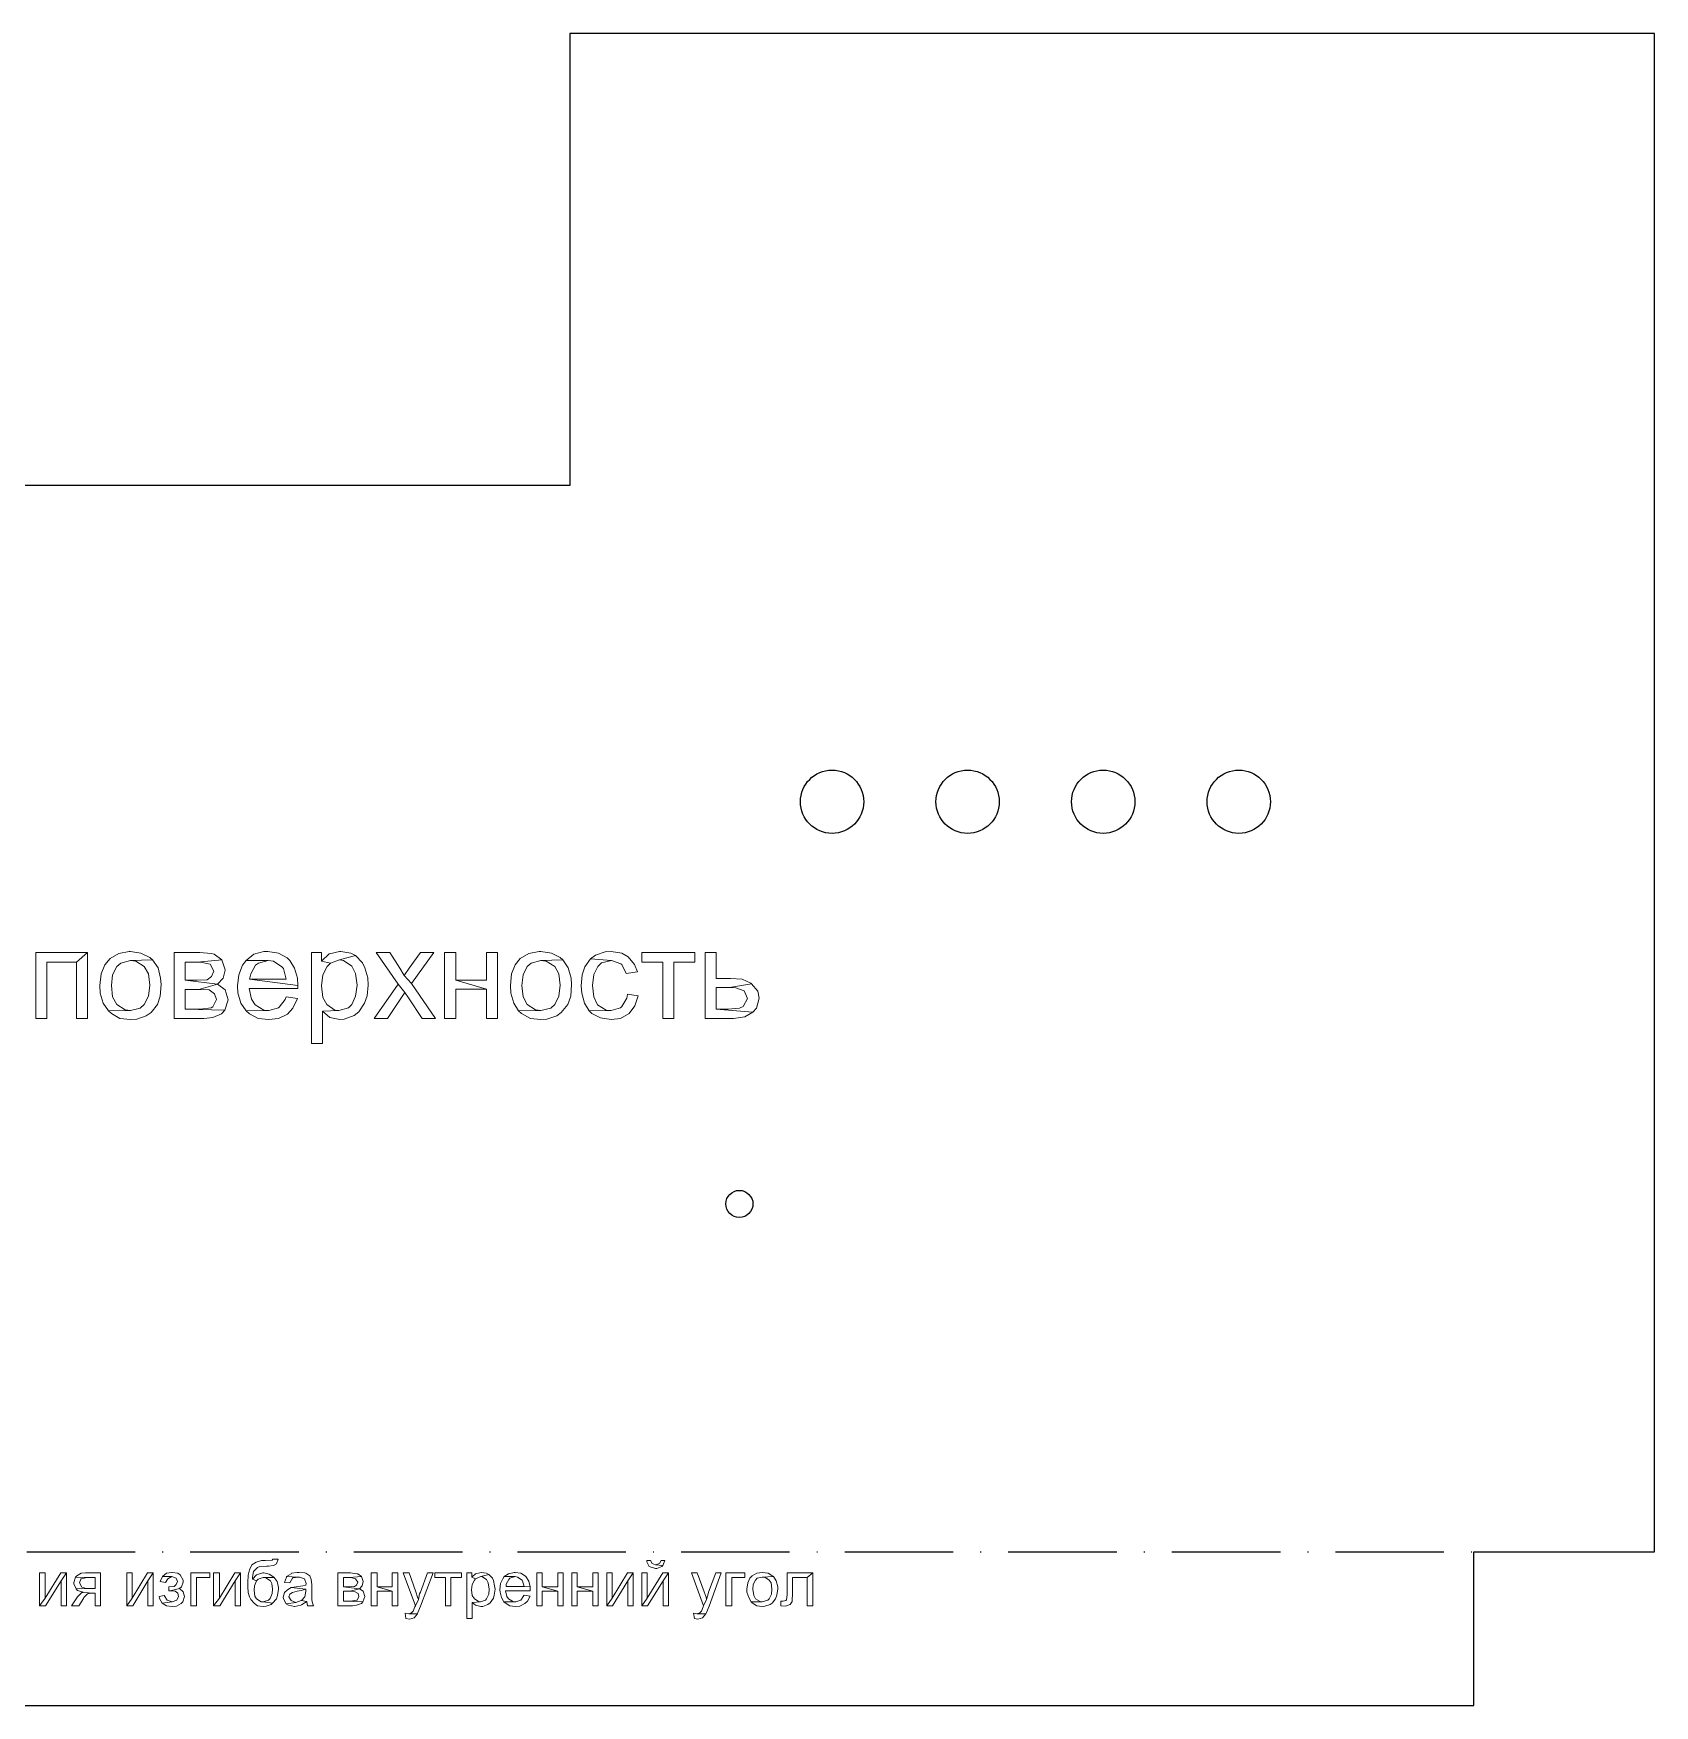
# Model space of a CAD drawing. Header units: millimetres. Extents: x -999 to 572, y 278 to 1201.
# Drawn here: x -376.4 to -197, y 465 to 650 of the extents above; entities that cross this region are included whole.
import ezdxf

# ---------------------------------------------------------------- set-up
doc = ezdxf.new("R2010")
doc.units = ezdxf.units.MM
doc.header["$MEASUREMENT"] = 0
doc.linetypes.add('ACAD_ISO10W100', pattern=[18, 12, -3, 0, -3])
doc.layers.add('Drawing', color=30, linetype='Continuous')

# ---------------------------------------------------------------- blocks, each defined once
blk = doc.blocks.new('Insert2')
at = {"color": 0}
for p, q in [((861.78, -441.64), (861.78, -17.64)), ((726.78, -37.64), (726.78, -541.64)), ((911.78, -441.64), (861.78, -441.64)), ((911.78, -561.64), (911.78, -441.64)), ((726.78, -541.64), (743.78, -541.64)), ((743.78, -541.64), (743.78, -561.64)), ((743.78, -561.64), (911.78, -561.64))]:
    blk.add_line(p, q, dxfattribs=at)

msp = doc.modelspace()

# ---------------------------------------------------------------- linework, layer by layer
for centre, radius in [((-288, 565), 3.5), ((-273, 565), 3.5), ((-258, 565), 3.5), ((-243, 565), 3.5), ((-298.25, 520.5), 1.5), ((-298.25, 520.5), 1.5)]:
    msp.add_circle(centre, radius)
at = {"layer": 'Drawing', "linetype": 'ACAD_ISO10W100'}
msp.add_line((-721, 482), (-217, 482), dxfattribs=at)
at = {"layer": 'Drawing', "color": 30, "lineweight": 0}
for points in [[(-370.37, 548.31), (-376.1, 548.31), (-376.1, 541.03), (-374.87, 541.03), (-374.87, 547.26), (-371.6, 547.26)], [(-370.37, 548.31), (-371.6, 547.26), (-371.6, 541.03), (-370.37, 541.03)], [(-365.6, 548.44), (-365.78, 548.44), (-366.92, 548.22), (-367.87, 547.67), (-368.46, 546.94), (-368.87, 545.94), (-369.01, 544.67), (-368.96, 543.81), (-368.64, 542.71), (-368.05, 541.85), (-365.6, 541.9), (-366.19, 541.99), (-367.14, 542.58), (-367.6, 543.4), (-367.73, 544.67), (-367.6, 545.85), (-367.14, 546.76), (-366.69, 547.12), (-365.6, 547.44), (-363.19, 547.49), (-363.46, 547.76), (-364.46, 548.26)], [(-357.96, 548.31), (-360.78, 548.31), (-360.78, 541.03), (-357.5, 541.03), (-356.5, 541.12), (-355.55, 541.53), (-355.19, 541.94), (-359.55, 542.03), (-359.55, 544.21), (-358.05, 544.21), (-356, 544.81), (-359.55, 545.26), (-359.55, 547.26), (-358.19, 547.26), (-355.5, 547.49), (-356.37, 548.12), (-356.69, 548.22)], [(-350.41, 548.44), (-350.87, 548.44), (-351.96, 548.12), (-352.82, 547.44), (-350.37, 547.44), (-349.78, 547.35), (-348.87, 546.72), (-348.68, 546.53), (-348.41, 545.35), (-352.46, 545.35), (-347.09, 544.67), (-347.14, 545.49), (-347.46, 546.58), (-348, 547.44), (-348.27, 547.72), (-349.23, 548.26)], [(-344.5, 548.31), (-345.59, 548.31), (-345.59, 538.26), (-344.36, 538.26), (-344.36, 541.81), (-342.55, 541.9), (-343, 541.94), (-343.91, 542.58), (-344.32, 543.35), (-344.5, 544.62), (-344.32, 545.85), (-343.86, 546.76), (-343.5, 547.12), (-344.5, 547.35)], [(-342.36, 548.44), (-342.5, 548.44), (-343.59, 548.17), (-343.64, 548.17), (-344.5, 547.35), (-343.5, 547.12), (-342.5, 547.49), (-340.73, 547.99), (-341.23, 548.26)], [(-340.73, 547.99), (-342.5, 547.49), (-342.05, 547.44), (-341.14, 546.81), (-340.73, 545.99), (-340.55, 544.71), (-340.73, 543.49), (-341.14, 542.58), (-341.5, 542.21), (-342.55, 541.9), (-344.36, 541.81), (-343.55, 541.12), (-342.46, 540.9), (-341.96, 540.94), (-340.86, 541.35), (-340.36, 541.76), (-339.73, 542.71), (-339.45, 543.53), (-339.32, 544.71), (-339.36, 545.53), (-339.68, 546.62), (-339.95, 547.17)], [(-336.91, 548.31), (-338.45, 548.31), (-336, 544.81), (-335.27, 543.9), (-334.86, 543.31), (-333.36, 541.03), (-331.86, 541.03), (-334.54, 544.9), (-335.32, 545.76), (-335.82, 546.58)], [(-332.04, 548.31), (-333.54, 548.31), (-334.77, 546.58), (-335.32, 545.76), (-334.54, 544.9)], [(-329.63, 548.31), (-330.86, 548.31), (-330.86, 541.03), (-329.63, 541.03), (-329.63, 544.26), (-326.22, 544.26), (-329.63, 545.26)], [(-325, 548.31), (-326.22, 548.31), (-326.22, 545.26), (-329.63, 545.26), (-326.22, 544.26), (-326.22, 541.03), (-325, 541.03)], [(-320.22, 548.44), (-320.4, 548.44), (-321.54, 548.22), (-322.5, 547.67), (-323.04, 546.94), (-323.45, 545.94), (-323.59, 544.67), (-323.54, 543.81), (-323.22, 542.71), (-322.68, 541.85), (-320.22, 541.9), (-320.81, 541.99), (-321.72, 542.58), (-322.18, 543.4), (-322.31, 544.67), (-322.18, 545.85), (-321.72, 546.76), (-321.27, 547.12), (-320.22, 547.44), (-317.77, 547.49), (-318.09, 547.76), (-319.04, 548.26)], [(-314.72, 547.62), (-315.36, 546.72), (-315.63, 545.85), (-315.77, 544.62), (-315.68, 543.81), (-315.4, 542.71), (-314.86, 541.85), (-312.45, 541.9), (-312.99, 541.94), (-313.95, 542.53), (-314.36, 543.4), (-314.49, 544.67), (-314.36, 545.9), (-313.9, 546.76), (-313.49, 547.17), (-312.4, 547.44)], [(-312.45, 548.44), (-313.09, 548.4), (-314.18, 548.03), (-314.72, 547.62), (-312.4, 547.44), (-311.36, 547.08), (-311.27, 546.99), (-310.77, 545.99), (-309.54, 546.17), (-309.86, 546.99), (-310.54, 547.85), (-311.27, 548.26)], [(-303.17, 548.31), (-309.04, 548.31), (-309.04, 547.26), (-306.72, 547.26), (-306.72, 541.03), (-305.49, 541.03), (-305.49, 547.26), (-303.17, 547.26)], [(-300.81, 548.31), (-302.04, 548.31), (-302.04, 541.03), (-298.95, 541.03), (-298.9, 541.03), (-297.63, 541.21), (-296.76, 541.71), (-300.81, 542.03), (-300.81, 544.44), (-299.35, 544.44), (-296.9, 544.85), (-296.99, 544.94), (-297.95, 545.35), (-299.22, 545.44), (-300.81, 545.44)], [(-363.19, 547.49), (-365.6, 547.44), (-365.01, 547.35), (-364.1, 546.76), (-363.64, 545.94), (-363.46, 544.71), (-363.64, 543.49), (-364.1, 542.58), (-364.55, 542.17), (-365.6, 541.9), (-368.05, 541.85), (-367.73, 541.58), (-366.78, 541.03), (-365.6, 540.9), (-364.91, 540.94), (-363.87, 541.31), (-363.32, 541.67), (-362.64, 542.58), (-362.32, 543.49), (-362.23, 544.76), (-362.28, 545.49), (-362.55, 546.62)], [(-355.5, 547.49), (-358.19, 547.26), (-357.87, 547.26), (-356.82, 547.03), (-356.41, 546.26), (-356.64, 545.67), (-357.14, 545.31), (-358.23, 545.26), (-359.55, 545.26), (-356, 544.81), (-355.37, 545.49), (-355.14, 546.35), (-355.14, 546.4)], [(-352.82, 547.44), (-353.23, 546.9), (-353.64, 545.85), (-353.78, 544.62), (-353.73, 543.85), (-353.41, 542.71), (-352.82, 541.85), (-350.32, 541.9), (-350.87, 541.94), (-351.82, 542.53), (-352.23, 543.17), (-352.5, 544.35), (-347.09, 544.35), (-347.09, 544.67), (-352.46, 545.35), (-352.32, 545.94), (-351.78, 546.9), (-351.46, 547.12), (-350.37, 547.44)], [(-317.77, 547.49), (-320.22, 547.44), (-319.63, 547.35), (-318.68, 546.76), (-318.22, 545.94), (-318.09, 544.71), (-318.22, 543.49), (-318.68, 542.58), (-319.13, 542.17), (-320.22, 541.9), (-322.68, 541.85), (-322.36, 541.58), (-321.36, 541.03), (-320.22, 540.9), (-319.54, 540.94), (-318.45, 541.31), (-317.95, 541.67), (-317.22, 542.58), (-316.9, 543.49), (-316.81, 544.76), (-316.86, 545.49), (-317.18, 546.62)], [(-356, 544.81), (-358.05, 544.21), (-356.91, 544.17), (-356.32, 543.76), (-356.09, 543.12), (-356.5, 542.31), (-356.69, 542.21), (-357.91, 542.03), (-359.55, 542.03), (-355.19, 541.94), (-354.82, 543.08), (-354.82, 543.08), (-355.14, 544.17)], [(-336, 544.81), (-338.64, 541.03), (-337.18, 541.03), (-335.27, 543.9)], [(-296.9, 544.85), (-299.35, 544.44), (-298.63, 544.4), (-297.72, 544.08), (-297.35, 543.21), (-297.85, 542.35), (-298.22, 542.17), (-299.49, 542.03), (-300.81, 542.03), (-296.76, 541.71), (-296.35, 542.17), (-296.08, 543.26), (-296.22, 544.03)], [(-348.41, 543.4), (-348.5, 543.12), (-349.18, 542.26), (-349.23, 542.21), (-350.32, 541.9), (-352.82, 541.85), (-352.46, 541.53), (-351.5, 541.03), (-350.32, 540.9), (-349.23, 541.03), (-348.23, 541.49), (-347.64, 542.17), (-347.14, 543.21)], [(-310.63, 543.71), (-310.72, 543.26), (-311.27, 542.35), (-311.4, 542.21), (-312.45, 541.9), (-314.86, 541.85), (-314.59, 541.58), (-313.63, 541.08), (-312.45, 540.9), (-311.4, 541.03), (-310.45, 541.58), (-309.81, 542.4), (-309.45, 543.53)], [(-349.85, 481.18), (-349.94, 481.08), (-349.99, 481.08), (-350.69, 481.04), (-351.11, 481.04), (-351.71, 480.85), (-352.18, 480.57), (-352.23, 480.48), (-352.46, 480.01), (-352.6, 479.41), (-352.65, 478.61), (-352.65, 478.15), (-352.6, 477.5), (-352.46, 477.03), (-352.32, 476.75), (-351.9, 476.28), (-351.57, 476.05), (-350.92, 475.96), (-350.6, 476), (-350.04, 476.19), (-349.9, 476.33), (-350.92, 476.47), (-351.16, 476.47), (-351.67, 476.8), (-351.85, 477.12), (-351.95, 477.77), (-351.9, 478.24), (-351.67, 478.8), (-352.13, 478.99), (-352.13, 479.22), (-351.99, 479.83), (-351.57, 480.29), (-351.3, 480.39), (-350.55, 480.43), (-350.36, 480.43), (-349.8, 480.48), (-349.48, 480.67), (-349.29, 481.18)], [(-308.08, 481.04), (-308.5, 481.04), (-308.5, 480.9), (-308.22, 480.39), (-308.13, 480.34), (-307.52, 480.15), (-307.38, 480.15), (-306.82, 480.39), (-306.73, 480.48), (-307.52, 480.57), (-307.89, 480.71)], [(-306.5, 481.04), (-306.92, 481.04), (-307.1, 480.71), (-307.52, 480.57), (-306.73, 480.48)], [(-375.07, 479.69), (-375.68, 479.69), (-375.68, 476.05), (-375.07, 476.89)], [(-372.69, 479.69), (-373.34, 479.69), (-375.07, 476.89), (-375.68, 476.05), (-375.02, 476.05), (-373.3, 478.8)], [(-372.69, 479.69), (-373.3, 478.8), (-373.3, 476.05), (-372.69, 476.05)], [(-371.71, 479.22), (-371.9, 478.61), (-371.9, 478.47), (-371.62, 477.91), (-370.22, 477.96), (-370.5, 477.96), (-371.01, 478.1), (-371.25, 478.57), (-371.11, 478.99), (-371.06, 479.03), (-370.41, 479.17), (-369.52, 479.17)], [(-368.92, 479.69), (-370.59, 479.69), (-371.06, 479.64), (-371.57, 479.36), (-371.71, 479.22), (-369.52, 479.17), (-369.52, 477.96), (-370.22, 477.96), (-371.62, 477.91), (-371.48, 477.73), (-370.87, 477.54), (-371.01, 477.5), (-369.52, 477.45), (-369.52, 476.05), (-368.92, 476.05)], [(-365.42, 479.69), (-366.03, 479.69), (-366.03, 476.05), (-365.42, 476.89)], [(-363.09, 479.69), (-363.74, 479.69), (-365.42, 476.89), (-366.03, 476.05), (-365.37, 476.05), (-363.7, 478.8)], [(-363.09, 479.69), (-363.7, 478.8), (-363.7, 476.05), (-363.09, 476.05)], [(-362.06, 479.27), (-362.34, 478.71), (-361.74, 478.61), (-361.5, 479.03), (-361.04, 479.27)], [(-360.99, 479.73), (-361.04, 479.73), (-361.64, 479.64), (-362.06, 479.27), (-361.04, 479.27), (-360.57, 479.08), (-360.43, 478.71), (-360.57, 478.38), (-360.8, 478.19), (-361.36, 478.15), (-361.36, 477.68), (-361.22, 477.68), (-360.2, 477.96), (-359.97, 478.15), (-359.78, 478.66), (-359.78, 478.89), (-360.11, 479.45), (-360.39, 479.64)], [(-356.84, 479.69), (-358.94, 479.69), (-358.94, 476.05), (-358.33, 476.05), (-358.33, 479.17), (-356.84, 479.17)], [(-355.77, 479.69), (-356.42, 479.69), (-356.42, 476.05), (-355.77, 476.89)], [(-353.44, 479.69), (-354.09, 479.69), (-355.77, 476.89), (-356.42, 476.05), (-355.72, 476.05), (-354.05, 478.8)], [(-353.44, 479.69), (-354.05, 478.8), (-354.05, 476.05), (-353.44, 476.05)], [(-350.88, 479.69), (-350.97, 479.69), (-351.57, 479.5), (-351.67, 479.45), (-352.13, 478.99), (-351.67, 478.8), (-351.48, 478.99), (-350.92, 479.17), (-349.71, 479.17), (-349.76, 479.22), (-350.27, 479.55)], [(-349.71, 479.17), (-350.92, 479.17), (-350.64, 479.13), (-350.13, 478.8), (-349.99, 478.52), (-349.9, 477.87), (-349.94, 477.4), (-350.18, 476.84), (-350.36, 476.66), (-350.92, 476.47), (-349.9, 476.33), (-349.48, 476.8), (-349.34, 477.17), (-349.24, 477.87), (-349.24, 478.05), (-349.38, 478.71)], [(-348.36, 479.27), (-348.36, 479.22), (-348.59, 478.61), (-347.99, 478.57), (-347.99, 478.57), (-347.71, 479.08), (-347.66, 479.13), (-347.05, 479.22)], [(-346.96, 479.73), (-347.19, 479.73), (-347.8, 479.64), (-347.85, 479.59), (-348.36, 479.27), (-347.05, 479.22), (-346.91, 479.22), (-346.35, 479.03), (-346.17, 478.52), (-346.21, 478.33), (-346.54, 478.24), (-347.29, 478.15), (-347.85, 478.05), (-346.21, 477.87), (-346.21, 477.64), (-346.31, 477.03), (-346.68, 476.61), (-346.73, 476.61), (-346.12, 476.52), (-346.03, 476.05), (-345.37, 476.05), (-345.51, 476.47), (-345.56, 476.75), (-345.56, 477.54), (-345.56, 478.38), (-345.61, 478.94), (-345.79, 479.36), (-346.21, 479.64), (-346.31, 479.69)], [(-341.27, 479.69), (-342.67, 479.69), (-342.67, 476.05), (-341.04, 476.05), (-340.62, 476.1), (-340.06, 476.28), (-339.92, 476.47), (-342.06, 476.56), (-342.06, 477.64), (-341.32, 477.64), (-340.29, 477.91), (-342.06, 478.15), (-342.06, 479.17), (-341.37, 479.17), (-340.06, 479.27), (-340.48, 479.59), (-340.57, 479.59)], [(-340.06, 479.27), (-341.37, 479.17), (-341.27, 479.17), (-340.71, 479.03), (-340.48, 478.66), (-340.62, 478.33), (-340.85, 478.19), (-341.41, 478.15), (-342.06, 478.15), (-340.29, 477.91), (-339.97, 478.24), (-339.87, 478.71)], [(-338.34, 479.69), (-338.99, 479.69), (-338.99, 476.05), (-338.34, 476.05), (-338.34, 477.64), (-336.66, 477.64), (-338.34, 478.15)], [(-336.05, 479.69), (-336.66, 479.69), (-336.66, 478.15), (-338.34, 478.15), (-336.66, 477.64), (-336.66, 476.05), (-336.05, 476.05)], [(-334.79, 479.69), (-335.45, 479.69), (-334.09, 476.05), (-333.77, 476.75), (-333.86, 476.98), (-334.05, 477.59)], [(-332.14, 479.69), (-332.74, 479.69), (-333.53, 477.54), (-333.63, 477.36), (-333.77, 476.75), (-334.09, 476.05), (-334.14, 475.91), (-334.33, 475.44), (-334.51, 475.26), (-334.84, 475.16), (-333.86, 475.16), (-333.81, 475.3), (-333.53, 476)], [(-329.01, 479.69), (-331.95, 479.69), (-331.95, 479.17), (-330.78, 479.17), (-330.78, 476.05), (-330.18, 476.05), (-330.18, 479.17), (-329.01, 479.17)], [(-327.85, 479.69), (-328.41, 479.69), (-328.41, 474.65), (-327.8, 474.65), (-327.8, 476.42), (-326.91, 476.47), (-327.05, 476.47), (-327.57, 476.8), (-327.8, 477.17), (-327.89, 477.82), (-327.8, 478.38), (-327.57, 478.89), (-327.43, 479.03), (-327.85, 479.22)], [(-326.82, 479.73), (-327.43, 479.59), (-327.85, 479.22), (-327.43, 479.03), (-326.87, 479.27), (-325.98, 479.5), (-326.22, 479.64)], [(-325.98, 479.5), (-326.87, 479.27), (-326.73, 479.27), (-326.22, 478.94), (-326.03, 478.57), (-325.94, 477.87), (-325.98, 477.31), (-326.22, 476.8), (-326.35, 476.66), (-326.91, 476.47), (-327.8, 476.42), (-327.43, 476.1), (-326.87, 475.96), (-326.63, 475.96), (-326.08, 476.19), (-325.84, 476.38), (-325.47, 476.89), (-325.38, 477.22), (-325.28, 477.87), (-325.33, 478.24), (-325.47, 478.85), (-325.56, 479.08)], [(-324.26, 479.27), (-324.44, 479.03), (-324.68, 478.52), (-324.77, 477.82), (-324.72, 477.54), (-324.58, 476.94), (-324.3, 476.47), (-323, 476.47), (-323.23, 476.47), (-323.79, 476.8), (-323.98, 477.08), (-324.12, 477.68), (-321.41, 477.68), (-321.41, 477.87), (-321.41, 478.15), (-324.07, 478.19), (-324.07, 478.43), (-323.74, 478.94), (-323.65, 479.08), (-323.05, 479.27)], [(-323.05, 479.73), (-323.18, 479.73), (-323.79, 479.59), (-324.26, 479.27), (-323.05, 479.27), (-322.81, 479.22), (-322.3, 478.89), (-322.25, 478.8), (-322.07, 478.19), (-324.07, 478.19), (-321.41, 478.15), (-321.55, 478.75), (-321.88, 479.27), (-321.93, 479.31), (-322.44, 479.64)], [(-320.06, 479.69), (-320.67, 479.69), (-320.67, 476.05), (-320.06, 476.05), (-320.06, 477.64), (-318.34, 477.64), (-320.06, 478.15)], [(-317.73, 479.69), (-318.34, 479.69), (-318.34, 478.15), (-320.06, 478.15), (-318.34, 477.64), (-318.34, 476.05), (-317.73, 476.05)], [(-316.19, 479.69), (-316.8, 479.69), (-316.8, 476.05), (-316.19, 476.05), (-316.19, 477.64), (-314.47, 477.64), (-316.19, 478.15)], [(-313.86, 479.69), (-314.47, 479.69), (-314.47, 478.15), (-316.19, 478.15), (-314.47, 477.64), (-314.47, 476.05), (-313.86, 476.05)], [(-312.32, 479.69), (-312.93, 479.69), (-312.93, 476.05), (-312.32, 476.89)], [(-309.99, 479.69), (-310.64, 479.69), (-312.32, 476.89), (-312.93, 476.05), (-312.28, 476.05), (-310.6, 478.8)], [(-309.99, 479.69), (-310.6, 478.8), (-310.6, 476.05), (-309.99, 476.05)], [(-306.08, 479.69), (-306.73, 479.69), (-308.45, 476.89), (-309.06, 476.05), (-308.41, 476.05), (-306.68, 478.8)], [(-308.45, 479.69), (-309.06, 479.69), (-309.06, 476.05), (-308.45, 476.89)], [(-306.08, 479.69), (-306.68, 478.8), (-306.68, 476.05), (-306.08, 476.05)], [(-302.91, 479.69), (-303.56, 479.69), (-302.21, 476.05), (-301.88, 476.75), (-301.93, 476.98), (-302.16, 477.59)], [(-300.25, 479.69), (-300.86, 479.69), (-301.65, 477.54), (-301.69, 477.36), (-301.88, 476.75), (-302.21, 476.05), (-302.25, 475.91), (-302.44, 475.44), (-302.63, 475.26), (-302.95, 475.16), (-301.97, 475.16), (-301.88, 475.3), (-301.6, 476)], [(-297.64, 479.69), (-299.74, 479.69), (-299.74, 476.05), (-299.08, 476.05), (-299.08, 479.17), (-297.64, 479.17)], [(-295.73, 479.73), (-296.33, 479.64), (-296.85, 479.36), (-297.08, 479.08), (-297.31, 478.57), (-297.41, 477.87), (-297.41, 477.54), (-297.22, 476.94), (-296.94, 476.47), (-295.73, 476.47), (-295.96, 476.52), (-296.47, 476.8), (-296.66, 477.17), (-296.75, 477.87), (-296.71, 478.38), (-296.47, 478.89), (-296.29, 479.08), (-295.73, 479.22), (-294.47, 479.27), (-294.56, 479.31), (-295.07, 479.64)], [(-294.47, 479.27), (-295.73, 479.22), (-295.45, 479.22), (-294.94, 478.89), (-294.75, 478.57), (-294.66, 477.87), (-294.7, 477.31), (-294.94, 476.8), (-295.12, 476.66), (-295.73, 476.47), (-296.94, 476.47), (-296.85, 476.38), (-296.33, 476.05), (-295.73, 475.96), (-295.45, 476), (-294.84, 476.19), (-294.61, 476.33), (-294.24, 476.8), (-294.1, 477.22), (-294, 477.91), (-294, 478.15), (-294.19, 478.8)], [(-290.13, 479.69), (-292.98, 479.69), (-292.98, 477.26), (-293.02, 476.7), (-293.12, 476.61), (-293.4, 476.56), (-293.68, 476.56), (-293.68, 476.05), (-293.16, 476), (-292.65, 476.19), (-292.42, 476.52), (-292.42, 476.66), (-292.37, 477.36), (-292.37, 479.17), (-290.74, 479.17)], [(-290.13, 479.69), (-290.74, 479.17), (-290.74, 476.05), (-290.13, 476.05)], [(-371.01, 477.5), (-371.48, 477.03), (-372.13, 476.05), (-371.34, 476.05), (-370.83, 476.84), (-370.78, 476.94), (-370.36, 477.36), (-369.9, 477.45), (-369.52, 477.45)], [(-360.2, 477.96), (-361.22, 477.68), (-360.67, 477.64), (-360.39, 477.45), (-360.29, 477.08), (-360.48, 476.66), (-360.99, 476.47), (-362.11, 476.33), (-361.64, 476.05), (-360.99, 475.96), (-360.53, 476), (-360.01, 476.28), (-359.83, 476.47), (-359.64, 477.08), (-359.78, 477.59)], [(-347.85, 478.05), (-348.26, 477.82), (-348.59, 477.5), (-348.73, 476.98), (-348.68, 476.8), (-348.4, 476.24), (-347.33, 476.42), (-347.85, 476.61), (-348.08, 477.03), (-347.99, 477.31), (-347.71, 477.5), (-347.19, 477.64), (-346.73, 477.73), (-346.21, 477.87)], [(-340.29, 477.91), (-341.32, 477.64), (-340.76, 477.59), (-340.43, 477.4), (-340.34, 477.08), (-340.53, 476.66), (-340.62, 476.66), (-341.27, 476.56), (-342.06, 476.56), (-339.92, 476.47), (-339.69, 477.08), (-339.87, 477.64)], [(-361.88, 477.17), (-362.44, 477.08), (-362.39, 476.84), (-362.11, 476.33), (-360.99, 476.47), (-361.55, 476.66), (-361.55, 476.66)], [(-346.73, 476.61), (-347.33, 476.42), (-348.4, 476.24), (-348.13, 476.1), (-347.47, 475.96), (-347.43, 475.96), (-346.77, 476.1), (-346.68, 476.14), (-346.12, 476.52)], [(-322.07, 477.22), (-322.11, 477.17), (-322.44, 476.66), (-323, 476.47), (-324.3, 476.47), (-324.16, 476.38), (-323.65, 476.05), (-323.05, 475.96), (-322.53, 476), (-321.97, 476.28), (-321.69, 476.56), (-321.41, 477.12)], [(-335.21, 475.21), (-335.17, 474.65), (-334.75, 474.56), (-334.23, 474.7), (-333.86, 475.16), (-334.84, 475.16)], [(-303.33, 475.21), (-303.23, 474.65), (-302.86, 474.56), (-302.35, 474.7), (-301.97, 475.16), (-302.95, 475.16)]]:
    msp.add_lwpolyline(points, close=True, dxfattribs=at)

# ---------------------------------------------------------------- block references
at = {"rotation": 90}
msp.add_blockref('Insert2', (-758.64, -261.78), dxfattribs=at)
msp.add_blockref('Insert2', (-758.64, -261.78), dxfattribs=at)

doc.saveas('drawing.dxf')
